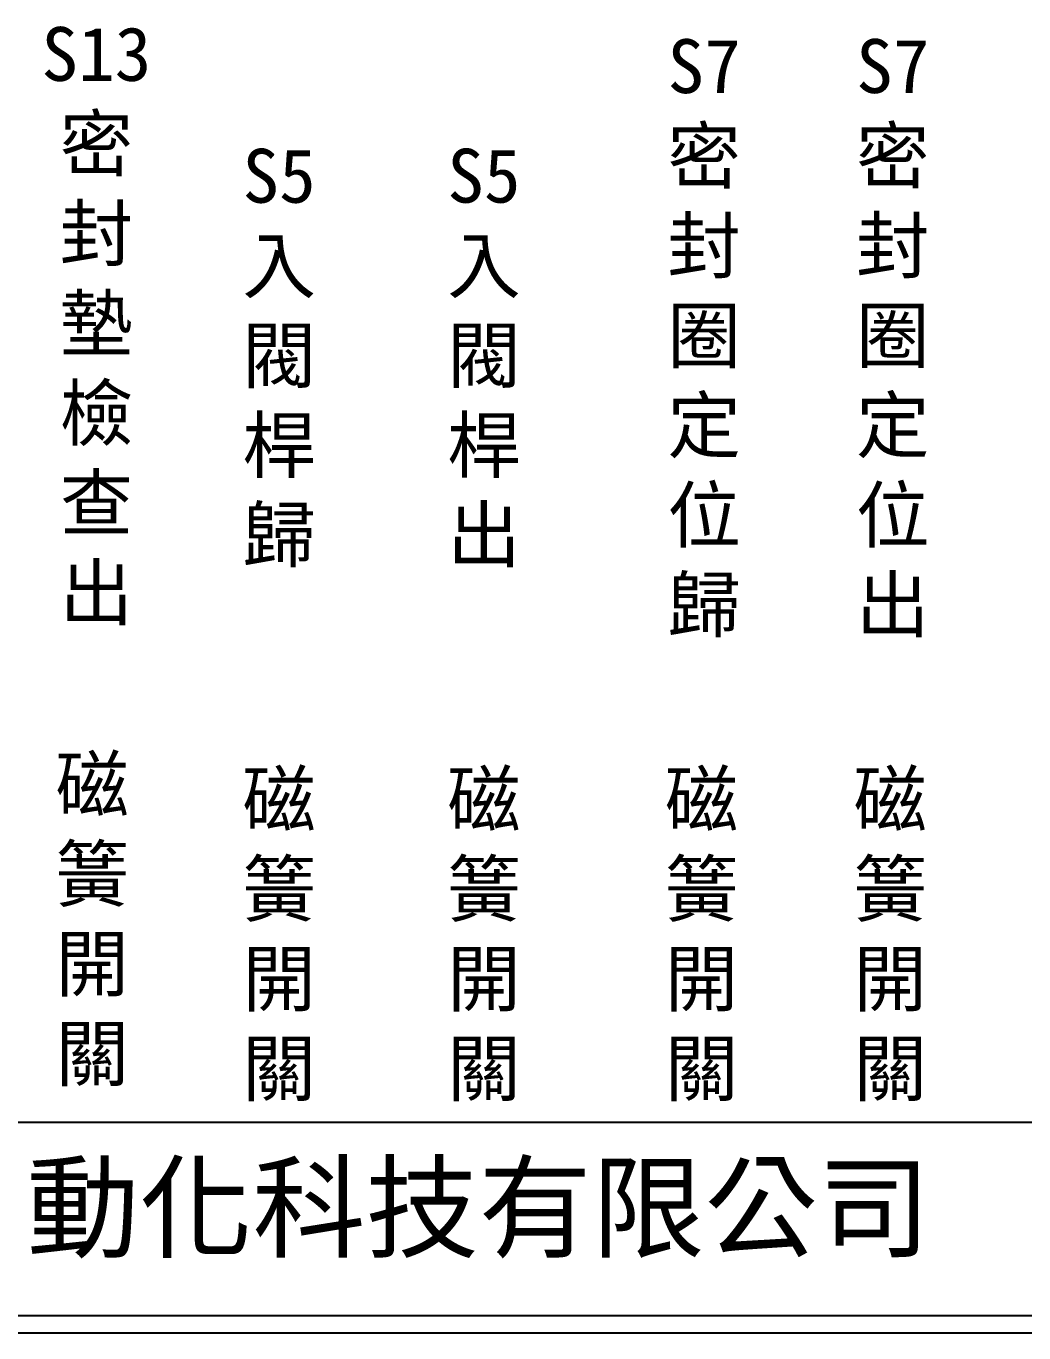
# Model space of a CAD drawing. Extents: x 325 to 612, y 3 to 207.
# Drawn here: x 388.4 to 460.7, y 3 to 97.6 of the extents above; entities that cross this region are included whole.
import ezdxf

# ---------------------------------------------------------------- set-up
doc = ezdxf.new("R2010")
doc.units = 0
doc.layers.add('圖框層', color=7, linetype='CONTINUOUS')
doc.layers.add('標尺寸層', color=3, linetype='CONTINUOUS')
doc.styles.add('CNS', font='romanc.shx', dxfattribs={"bigfont": 'chineset.shx'})
doc.styles.add('STSL', font='kaiu.ttf')

msp = doc.modelspace()

# ---------------------------------------------------------------- linework, layer by layer
at = {"layer": '圖框層', "color": 7}
for p, q in [((326.569, 18.25), (611.07, 18.25)), ((326.569, 4.25), (611.07, 4.25)), ((325.319, 3), (612.319, 3))]:
    msp.add_line(p, q, dxfattribs=at)

# ---------------------------------------------------------------- texts
at = {"layer": '圖框層', "color": 4, "style": 'STSL'}
msp.add_text('泓陞自動化科技有限公司', height=6, dxfattribs=at).set_placement((363.923, 9.076))
at = {"layer": '標尺寸層', "color": 7, "char_height": 3.9, "width": 4.96081, "attachment_point": 5, "style": 'CNS'}
for s, insert in [('{\\fDFKai-SB|b0|i0|c136|p65;S13\\P密封墊檢查出}', (393.534, 75.9)), ('{\\fDFKai-SB|b0|i0|c136|p65;S7密封圈\\P定位歸}', (437.547, 75.023)), ('{\\fDFKai-SB|b0|i0|c136|p65;S7密封圈\\P定位出}', (451.209, 75.023)), ('{\\fDFKai-SB|b0|i0|c136|p65;S5入閥桿歸}', (406.767, 73.584)), ('{\\fDFKai-SB|b0|i0|c136|p65;S5入閥桿出}', (421.601, 73.584)), ('{\\fDFKai-SB|b0|i0|c136|p65;磁簧開關}', (393.232, 32.763)), ('{\\fDFKai-SB|b0|i0|c136|p65;磁簧開關}', (406.767, 31.684)), ('{\\fDFKai-SB|b0|i0|c136|p65;磁簧開關}', (421.601, 31.684)), ('{\\fDFKai-SB|b0|i0|c136|p65;磁簧開關}', (437.36, 31.684)), ('{\\fDFKai-SB|b0|i0|c136|p65;磁簧開關}', (451.022, 31.684))]:
    msp.add_mtext(s, dxfattribs=dict(at, insert=insert))

doc.saveas('drawing.dxf')
